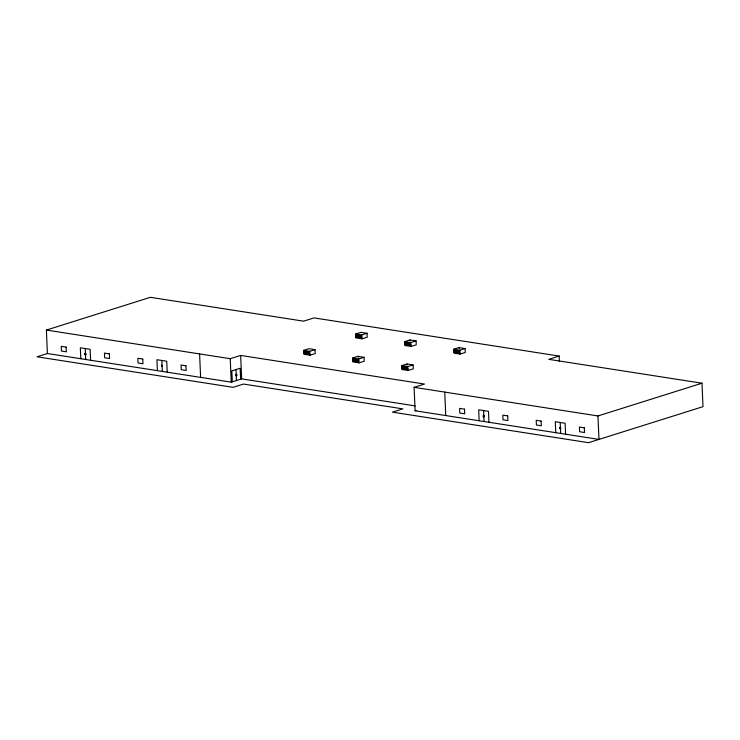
<?xml version="1.0" encoding="UTF-8"?>
<svg xmlns="http://www.w3.org/2000/svg" width="740" height="740" viewBox="0 0 740 740"><rect width="100%" height="100%" fill="white"/><g stroke="black" fill="none" stroke-linecap="round" stroke-linejoin="round"><path stroke-width="1.11" d="M303.493 351.407L303.705 350.344L308.913 348.707L315.036 349.659L315.212 353.572L310.005 355.209L303.881 354.257L303.493 351.407L309.616 352.36L310.005 355.209M309.616 352.36L309.838 351.296L315.036 349.659M355.505 335.026L355.718 333.971L360.926 332.334L367.049 333.287L367.225 337.19L362.017 338.828L355.894 337.875L355.505 335.026L361.629 335.979L362.017 338.828M352.518 359.039L352.74 357.975L357.938 356.338L364.071 357.3L364.237 361.203L359.039 362.841L352.906 361.888L352.518 359.039L358.65 359.992L359.039 362.841M361.629 335.979L361.851 334.924L367.049 333.287M358.65 359.992L358.863 358.937L364.071 357.3M404.53 342.657L404.752 341.603L409.951 339.965L416.084 340.918L416.25 344.831L411.052 346.468L404.919 345.515L404.53 342.657L410.663 343.619L411.052 346.468M401.552 366.67L401.764 365.615L406.972 363.978L413.096 364.931L413.272 368.844L408.064 370.481L401.94 369.519L401.552 366.67L407.675 367.632L408.064 370.481M410.663 343.619L410.876 342.555L416.084 340.918M407.675 367.632L407.897 366.568L413.096 364.931M453.565 350.298L453.777 349.234L458.976 347.596L465.108 348.549L465.275 352.462L460.077 354.099L453.953 353.147L453.565 350.298L459.688 351.25L460.077 354.099M459.688 351.25L459.91 350.196L465.108 348.549M559.163 356.07L548.756 359.344L701.973 383.2L703 406.658L588.577 442.687L392.459 412.152L402.865 408.878L243.516 384.06L233.119 387.335L37 356.8L47.406 353.526L46.38 330.068L150.405 297.314L303.613 321.169L314.019 317.895L559.163 356.07L559.403 361.657M85.341 353.415C84.6 356.699 85.156 351.278 85.387 354.58M85.137 353.378L85.803 354.645L85.748 353.48L85.22 353.646M85.174 354.358L85.803 354.645M84.924 354.636L85.59 354.423M161.949 365.338C160.931 366.818 162.18 365.19 162.19 366.346M162.273 366.42L162.356 365.403L161.829 365.579M161.533 366.559L162.402 366.383M46.38 330.068L230.233 358.697L240.639 355.422L424.501 384.051L414.095 387.325L415.121 410.783L598.975 439.412L597.957 415.954L701.973 383.2M236.097 374.755C236.106 373.339 237.346 377.113 236.587 374.477M236.282 374.431L236.763 374.421M236.245 374.588L235.94 374.542M236.458 374.375L236.153 375.457M236.504 375.346L235.986 375.707M47.406 353.526L231.259 382.154L241.666 378.88L415.242 405.909M415.121 410.783L416.158 410.46M483.498 415.408L483.285 416.666L483.701 415.445M483.646 415.556L484.154 416.685L483.71 415.639M483.609 416.463L484.154 416.685M483.285 416.666L483.941 416.454M560.051 427.452L560.356 428.543M560.319 427.572L560.624 428.451M560.217 428.395L560.55 428.386M559.893 428.599L560.754 428.414M560.106 427.341L560.763 428.608M355.718 333.971L361.851 334.924M404.752 341.603L410.876 342.555M453.777 349.234L459.91 350.196M355.811 335.923L361.934 336.876M404.836 343.554L410.959 344.507M453.861 351.195L459.993 352.147M355.589 336.978L361.721 337.94M404.614 344.618L410.746 345.571M453.648 352.249L459.771 353.202M303.705 350.344L309.838 351.296M352.74 357.975L358.863 358.937M401.764 365.615L407.897 366.568M303.798 352.296L309.921 353.257M352.823 359.936L358.956 360.889M401.848 367.567L407.981 368.52M303.576 353.359L309.709 354.312M352.61 360.99L358.733 361.943M401.635 368.631L407.768 369.584M414.095 387.325L597.957 415.954M235.977 375.513L236.819 375.596M84.878 353.461L85.627 353.711M161.487 365.394L162.365 365.597M483.238 415.492L483.988 415.741M559.838 427.424L560.726 427.637M161.782 366.291L162.402 366.578M483.692 416.731L483.904 415.473M458.976 347.596L459.281 348.494M409.951 339.965L410.256 340.863M406.972 363.978L407.268 364.875M357.938 356.338L358.243 357.235M565.573 434.214L565.101 423.262L555.296 421.735L555.768 432.687M560.199 422.503L560.67 433.446M488.964 422.281L488.493 411.338L478.688 409.812L479.159 420.755M483.59 410.571L484.062 421.523M444.74 392.098L445.757 415.556M240.639 355.422L241.666 378.88M240.62 379.204L240.149 368.261L231.824 370.879L232.304 381.822M235.986 369.565L236.458 380.517M236.106 374.486L236.162 375.652M230.233 358.697L231.259 382.154M199.597 353.924L200.614 377.382M167.212 372.183L166.74 361.231L156.935 359.705L157.407 370.657M161.838 360.473L162.31 371.415M161.746 365.31L161.792 366.485M90.613 360.25L90.132 349.308L80.327 347.772L80.799 358.724M85.23 348.54L85.71 359.483M66.147 347.125L61.244 346.357L61.448 351.047L66.35 351.815L66.147 347.125M109.354 353.85L104.451 353.091L104.654 357.781L109.557 358.539L109.354 353.85M142.755 359.048L137.853 358.289L138.056 362.979L142.959 363.747L142.755 359.048M185.962 365.782L181.06 365.014L181.263 369.704L186.166 370.472L185.962 365.782M464.507 409.155L459.605 408.388L459.808 413.087L464.711 413.845L464.507 409.155M507.714 415.88L502.812 415.121L503.015 419.811L507.918 420.57L507.714 415.88M541.116 421.088L536.204 420.32L536.417 425.01L541.319 425.778L541.116 421.088M584.323 427.812L579.411 427.045L579.624 431.744L584.526 432.502L584.323 427.812"/></g></svg>
